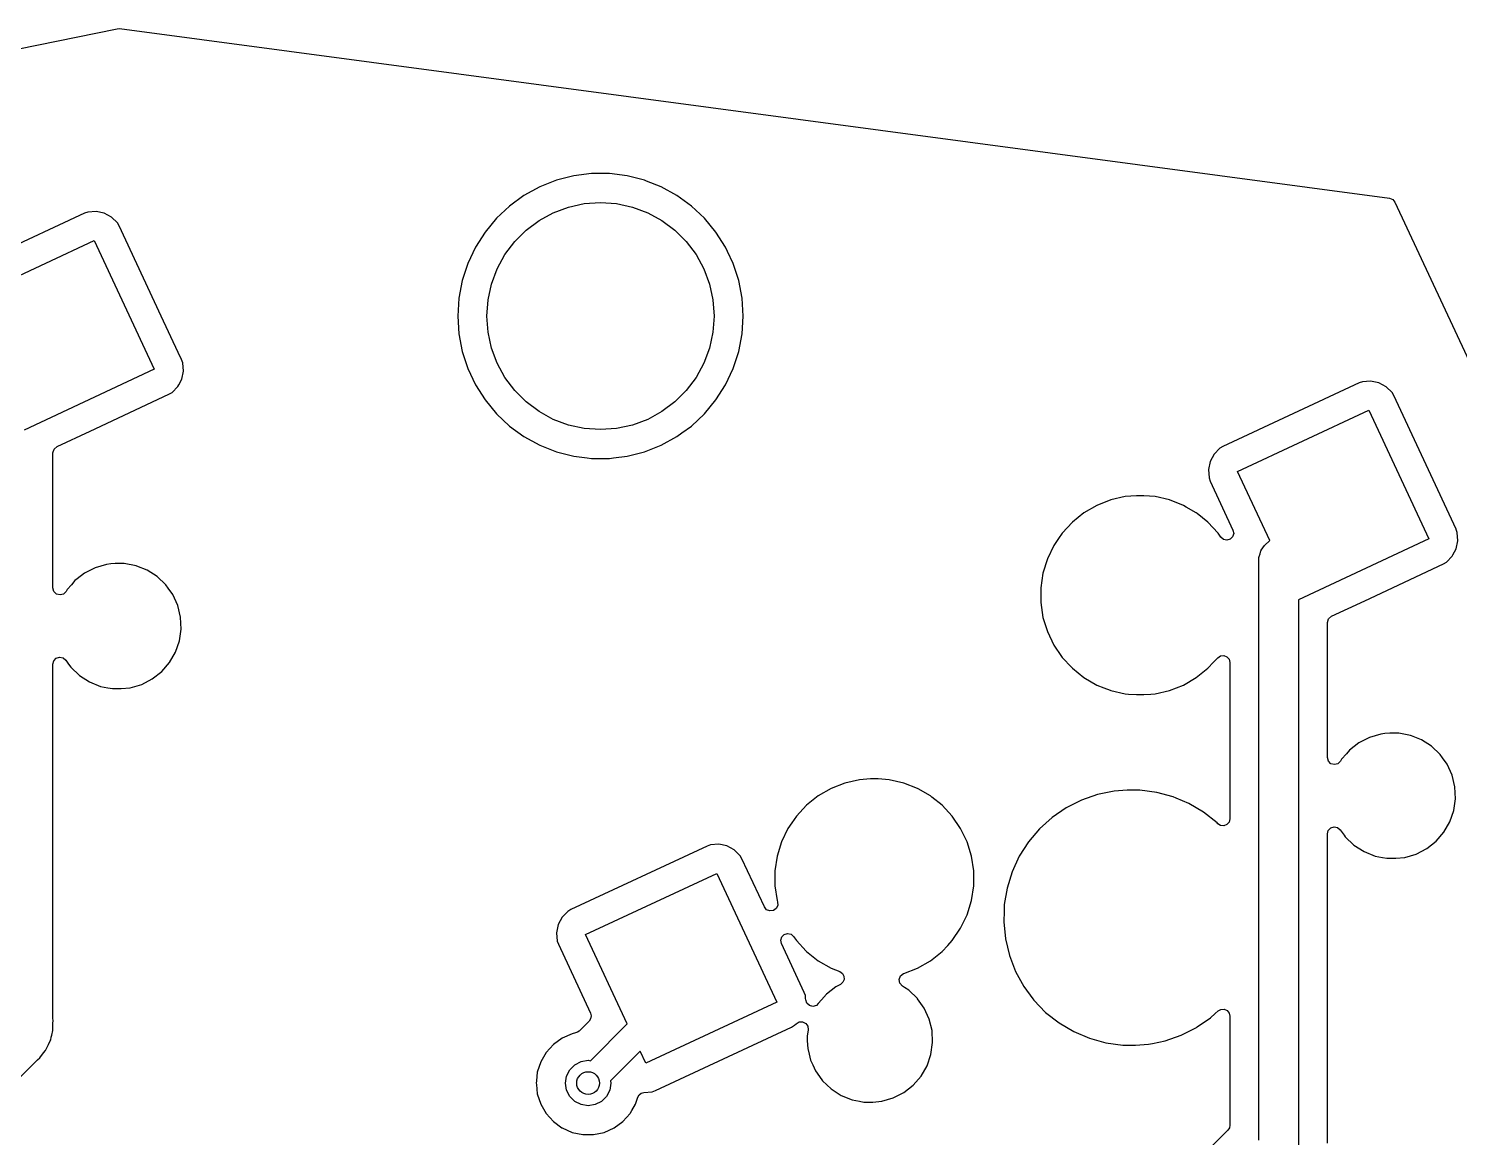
# Model space of a CAD drawing. Extents: x 15 to 269, y -160 to -43.
# Drawn here: x 220.54 to 245.73, y -62.98 to -43.45 of the extents above; entities that cross this region are included whole.
import ezdxf

# ---------------------------------------------------------------- set-up
doc = ezdxf.new("R2010")
doc.units = 0
doc.layers.add('BLACK', color=7, linetype='CONTINUOUS')

msp = doc.modelspace()

# ---------------------------------------------------------------- linework, layer by layer
at = {"layer": 'BLACK', "linetype": 'CONTINUOUS'}
for p, q in [((202.914, -47.3775), (222.1, -43.4547)), ((222.1, -43.4547), (222.141, -43.4533)), ((222.141, -43.4533), (244.502, -46.4415)), ((230.137, -46.0451), (229.831, -46.1236)), ((230.45, -46.0055), (230.137, -46.0451)), ((230.766, -46.0055), (230.45, -46.0055)), ((230.45, -46.0055), (230.45, -46.0055)), ((231.079, -46.0451), (230.766, -46.0055)), ((230.766, -46.0055), (230.766, -46.0055)), ((231.385, -46.1236), (231.079, -46.0451)), ((229.538, -46.2398), (229.261, -46.3918)), ((229.831, -46.1236), (229.538, -46.2398)), ((231.421, -46.1378), (231.385, -46.1236)), ((231.385, -46.1236), (231.385, -46.1236)), ((231.385, -46.1236), (231.385, -46.1236)), ((231.678, -46.2398), (231.421, -46.1378)), ((231.955, -46.3918), (231.678, -46.2398)), ((229.006, -46.5773), (228.776, -46.7934)), ((229.261, -46.3918), (229.006, -46.5773)), ((229.777, -46.6947), (230.045, -46.595)), ((230.045, -46.595), (230.323, -46.5344)), ((230.323, -46.5344), (230.608, -46.514)), ((230.608, -46.514), (230.893, -46.5344)), ((230.893, -46.5344), (231.171, -46.595)), ((231.171, -46.595), (231.439, -46.6947)), ((232.21, -46.5773), (231.955, -46.3918)), ((232.44, -46.7934), (232.21, -46.5773)), ((244.502, -46.4415), (244.559, -46.4644)), ((244.559, -46.4644), (244.598, -46.512)), ((244.598, -46.512), (268.689, -98.1629)), ((221.524, -46.7047), (219.125, -47.8235)), ((221.582, -46.685), (221.524, -46.7047)), ((221.727, -46.6734), (221.582, -46.685)), ((221.871, -46.7033), (221.727, -46.6734)), ((221.999, -46.7724), (221.871, -46.7033)), ((221.871, -46.7033), (221.871, -46.7033)), ((221.871, -46.7033), (221.871, -46.7033)), ((222.104, -46.875), (221.999, -46.7724)), ((228.776, -46.7934), (228.575, -47.0366)), ((229.298, -47.0025), (229.527, -46.8315)), ((229.527, -46.8315), (229.777, -46.6947)), ((231.439, -46.6947), (231.689, -46.8315)), ((231.689, -46.8315), (231.918, -47.0025)), ((232.641, -47.0366), (232.44, -46.7934)), ((232.44, -46.7934), (232.44, -46.7934)), ((222.135, -46.9271), (222.104, -46.875)), ((222.875, -48.514), (222.135, -46.9271)), ((228.575, -47.0366), (228.405, -47.3031)), ((229.097, -47.2043), (229.298, -47.0025)), ((231.918, -47.0025), (232.119, -47.2043)), ((232.811, -47.3031), (232.641, -47.0366)), ((219.384, -48.2638), (221.695, -47.1861)), ((221.695, -47.1861), (222.751, -49.4519)), ((228.405, -47.3031), (228.271, -47.5887)), ((228.925, -47.4327), (229.097, -47.2043)), ((232.119, -47.2043), (232.291, -47.4327)), ((232.847, -47.3796), (232.811, -47.3031)), ((232.811, -47.3031), (232.811, -47.3031)), ((228.271, -47.5887), (228.174, -47.8889)), ((228.789, -47.6832), (228.925, -47.4327)), ((232.291, -47.4327), (232.427, -47.6832)), ((232.945, -47.5887), (232.847, -47.3796)), ((233.042, -47.8889), (232.945, -47.5887)), ((228.689, -47.9505), (228.789, -47.6832)), ((232.427, -47.6832), (232.527, -47.9505)), ((228.174, -47.8889), (228.114, -48.199)), ((228.628, -48.2294), (228.689, -47.9505)), ((232.527, -47.9505), (232.588, -48.2294)), ((233.102, -48.199), (233.042, -47.8889)), ((228.114, -48.199), (228.095, -48.514)), ((228.608, -48.514), (228.628, -48.2294)), ((232.588, -48.2294), (232.608, -48.514)), ((233.121, -48.514), (233.102, -48.199)), ((223.174, -49.1558), (222.875, -48.514)), ((228.095, -48.514), (228.114, -48.829)), ((228.628, -48.7986), (228.608, -48.514)), ((232.608, -48.514), (232.588, -48.7986)), ((233.102, -48.829), (233.121, -48.514)), ((228.114, -48.829), (228.174, -49.1391)), ((228.689, -49.0775), (228.628, -48.7986)), ((232.588, -48.7986), (232.527, -49.0775)), ((233.042, -49.1391), (233.102, -48.829)), ((228.789, -49.3448), (228.689, -49.0775)), ((232.527, -49.0775), (232.427, -49.3448)), ((223.233, -49.281), (223.174, -49.1558)), ((223.253, -49.3387), (223.233, -49.281)), ((223.264, -49.4844), (223.253, -49.3387)), ((228.174, -49.1391), (228.271, -49.4393)), ((228.925, -49.5953), (228.789, -49.3448)), ((232.427, -49.3448), (232.291, -49.5953)), ((232.945, -49.4393), (233.042, -49.1391)), ((222.751, -49.4519), (220.458, -50.5212)), ((223.182, -49.7249), (223.234, -49.6276)), ((223.234, -49.6276), (223.264, -49.4844)), ((228.271, -49.4393), (228.405, -49.7249)), ((229.097, -49.8237), (228.925, -49.5953)), ((232.291, -49.5953), (232.119, -49.8237)), ((232.811, -49.7249), (232.945, -49.4393)), ((223.01, -49.8922), (223.063, -49.8607)), ((223.063, -49.8607), (223.165, -49.7565)), ((223.165, -49.7565), (223.182, -49.7249)), ((228.405, -49.7249), (228.575, -49.9914)), ((229.298, -50.0255), (229.097, -49.8237)), ((232.119, -49.8237), (231.918, -50.0255)), ((232.641, -49.9914), (232.811, -49.7249)), ((243.966, -49.6921), (241.567, -50.8109)), ((244.024, -49.6724), (243.966, -49.6921)), ((244.17, -49.6608), (244.024, -49.6724)), ((244.313, -49.6908), (244.17, -49.6608)), ((244.442, -49.7598), (244.313, -49.6908)), ((244.313, -49.6908), (244.313, -49.6908)), ((244.313, -49.6908), (244.313, -49.6908)), ((244.546, -49.8624), (244.442, -49.7598)), ((244.577, -49.9145), (244.546, -49.8624)), ((221.622, -50.5394), (223.01, -49.8922)), ((228.575, -49.9914), (228.776, -50.2346)), ((229.527, -50.1965), (229.298, -50.0255)), ((231.918, -50.0255), (231.689, -50.1965)), ((232.44, -50.2346), (232.641, -49.9914)), ((245.675, -52.2685), (244.577, -49.9145)), ((228.776, -50.2346), (229.006, -50.4507)), ((229.777, -50.3333), (229.527, -50.1965)), ((230.045, -50.433), (229.777, -50.3333)), ((231.439, -50.3333), (231.171, -50.433)), ((231.689, -50.1965), (231.439, -50.3333)), ((232.21, -50.4507), (232.44, -50.2346)), ((232.44, -50.2346), (232.44, -50.2346)), ((232.44, -50.2346), (232.44, -50.2346)), ((241.826, -51.2512), (244.137, -50.1735)), ((244.137, -50.1735), (245.194, -52.4393)), ((221.038, -50.8118), (221.622, -50.5394)), ((229.006, -50.4507), (229.261, -50.6362)), ((229.261, -50.6362), (229.538, -50.7882)), ((230.323, -50.4936), (230.045, -50.433)), ((230.608, -50.514), (230.323, -50.4936)), ((230.893, -50.4936), (230.608, -50.514)), ((231.171, -50.433), (230.893, -50.4936)), ((231.678, -50.7882), (231.955, -50.6362)), ((231.955, -50.6362), (232.041, -50.5738)), ((232.041, -50.5738), (232.21, -50.4507)), ((220.967, -50.9242), (220.986, -50.8575)), ((220.986, -50.8575), (221.038, -50.8118)), ((229.538, -50.7882), (229.538, -50.7882)), ((229.538, -50.7882), (229.831, -50.9044)), ((231.385, -50.9044), (231.678, -50.7882)), ((241.515, -50.8424), (241.412, -50.9466)), ((241.567, -50.8109), (241.515, -50.8424)), ((220.967, -53.3016), (220.967, -50.9242)), ((229.831, -50.9044), (230.137, -50.9829)), ((230.137, -50.9829), (230.371, -51.0125)), ((230.371, -51.0125), (230.45, -51.0225)), ((230.45, -51.0225), (230.45, -51.0225)), ((230.45, -51.0225), (230.766, -51.0225)), ((230.766, -51.0225), (230.836, -51.0136)), ((230.766, -51.0225), (230.766, -51.0225)), ((230.836, -51.0136), (231.079, -50.9829)), ((231.079, -50.9829), (231.385, -50.9044)), ((241.343, -51.0755), (241.313, -51.2186)), ((241.412, -50.9466), (241.343, -51.0755)), ((241.313, -51.2186), (241.325, -51.3644)), ((241.325, -51.3644), (241.345, -51.422)), ((242.393, -52.4671), (241.826, -51.2512)), ((241.345, -51.422), (241.746, -52.2836)), ((239.349, -51.8485), (239.122, -51.9797)), ((239.594, -51.7526), (239.349, -51.8485)), ((239.85, -51.6942), (239.594, -51.7526)), ((240.046, -51.6795), (239.85, -51.6942)), ((240.177, -51.6795), (240.046, -51.6795)), ((240.046, -51.6795), (240.046, -51.6795)), ((240.373, -51.6942), (240.177, -51.6795)), ((240.177, -51.6795), (240.177, -51.6795)), ((240.629, -51.7526), (240.373, -51.6942)), ((240.873, -51.8485), (240.629, -51.7526)), ((240.924, -51.8778), (240.873, -51.8485)), ((240.873, -51.8485), (240.873, -51.8485)), ((240.873, -51.8485), (240.873, -51.8485)), ((241.1, -51.9797), (240.924, -51.8778)), ((238.917, -52.1432), (238.739, -52.3356)), ((239.122, -51.9797), (238.917, -52.1432)), ((241.113, -51.9898), (241.1, -51.9797)), ((241.305, -52.1432), (241.113, -51.9898)), ((241.484, -52.3356), (241.305, -52.1432)), ((241.305, -52.1432), (241.305, -52.1432)), ((241.305, -52.1432), (241.305, -52.1432)), ((238.739, -52.3356), (238.672, -52.4336)), ((241.508, -52.3714), (241.484, -52.3356)), ((241.484, -52.3356), (241.484, -52.3356)), ((241.484, -52.3356), (241.484, -52.3356)), ((241.531, -52.4059), (241.508, -52.3714)), ((241.739, -52.4016), (241.695, -52.4438)), ((241.758, -52.3435), (241.739, -52.4016)), ((241.746, -52.2836), (241.758, -52.3435)), ((245.676, -52.271), (245.675, -52.2685)), ((245.695, -52.3261), (245.676, -52.271)), ((245.706, -52.4719), (245.695, -52.3261)), ((238.591, -52.5523), (238.477, -52.7887)), ((238.672, -52.4336), (238.591, -52.5523)), ((241.577, -52.4462), (241.531, -52.4059)), ((241.637, -52.46), (241.577, -52.4462)), ((241.695, -52.4438), (241.637, -52.46)), ((242.222, -52.6993), (242.236, -52.6509)), ((242.236, -52.6509), (242.24, -52.645)), ((242.24, -52.645), (242.243, -52.6381)), ((242.243, -52.6381), (242.274, -52.5982)), ((242.274, -52.5982), (242.303, -52.5572)), ((242.303, -52.5572), (242.393, -52.4671)), ((245.194, -52.4393), (242.9, -53.5086)), ((245.62, -52.7205), (245.676, -52.615)), ((245.676, -52.615), (245.706, -52.4719)), ((221.908, -52.8868), (221.707, -52.9461)), ((221.984, -52.8796), (221.908, -52.8868)), ((222.065, -52.8718), (221.984, -52.8796)), ((222.223, -52.8718), (222.065, -52.8718)), ((222.43, -52.9116), (222.223, -52.8718)), ((222.223, -52.8718), (222.223, -52.8718)), ((238.477, -52.7887), (238.4, -53.0394)), ((242.2, -52.8046), (242.203, -52.7686)), ((242.2, -63.0251), (242.2, -52.8046)), ((242.203, -52.7614), (242.204, -52.7572)), ((242.203, -52.7686), (242.203, -52.7614)), ((242.204, -52.7572), (242.205, -52.747)), ((242.205, -52.747), (242.222, -52.6993)), ((244.065, -53.5267), (245.453, -52.8796)), ((245.453, -52.8796), (245.505, -52.8481)), ((245.505, -52.8481), (245.607, -52.7439)), ((245.607, -52.7439), (245.62, -52.7205)), ((221.391, -53.1439), (221.354, -53.1725)), ((221.52, -53.0424), (221.391, -53.1439)), ((221.707, -52.9461), (221.52, -53.0424)), ((222.445, -52.9178), (222.43, -52.9116)), ((222.43, -52.9116), (222.43, -52.9116)), ((222.43, -52.9116), (222.43, -52.9116)), ((222.625, -52.9898), (222.445, -52.9178)), ((222.802, -53.1035), (222.625, -52.9898)), ((222.954, -53.2487), (222.802, -53.1035)), ((222.802, -53.1035), (222.802, -53.1035)), ((222.802, -53.1035), (222.802, -53.1035)), ((238.4, -53.0394), (238.361, -53.2989)), ((220.983, -53.3636), (220.967, -53.3016)), ((221.029, -53.409), (220.983, -53.3636)), ((221.091, -53.4256), (221.029, -53.409)), ((221.153, -53.409), (221.091, -53.4256)), ((221.198, -53.3636), (221.153, -53.409)), ((221.217, -53.3314), (221.198, -53.3636)), ((221.292, -53.2445), (221.217, -53.3314)), ((221.354, -53.1725), (221.292, -53.2445)), ((222.993, -53.3031), (222.954, -53.2487)), ((223.076, -53.42), (222.993, -53.3031)), ((238.361, -53.2989), (238.361, -53.5612)), ((223.163, -53.6114), (223.076, -53.42)), ((223.076, -53.42), (223.076, -53.42)), ((223.076, -53.42), (223.076, -53.42)), ((223.213, -53.8158), (223.163, -53.6114)), ((238.361, -53.5612), (238.4, -53.8207)), ((242.9, -53.5086), (242.9, -63.1701)), ((243.48, -53.7992), (244.065, -53.5267)), ((223.223, -54.0259), (223.213, -53.8158)), ((238.4, -53.8207), (238.477, -54.0714)), ((243.409, -53.9116), (243.428, -53.845)), ((243.409, -56.289), (243.409, -53.9116)), ((243.428, -53.845), (243.48, -53.7992)), ((223.193, -54.2341), (223.223, -54.0259)), ((238.477, -54.0714), (238.591, -54.3077)), ((223.124, -54.4328), (223.193, -54.2341)), ((238.591, -54.3077), (238.727, -54.5072)), ((220.967, -54.6433), (220.982, -54.5833)), ((220.967, -60.8871), (220.967, -54.6433)), ((220.982, -54.5833), (221.025, -54.5383)), ((221.025, -54.5383), (221.084, -54.5195)), ((221.084, -54.5195), (221.144, -54.5315)), ((221.144, -54.5315), (221.192, -54.5714)), ((221.192, -54.5714), (221.243, -54.6433)), ((221.243, -54.6433), (221.282, -54.6978)), ((222.881, -54.774), (223.019, -54.615)), ((223.019, -54.615), (223.124, -54.4328)), ((238.727, -54.5072), (238.739, -54.5245)), ((238.739, -54.5245), (238.906, -54.7045)), ((241.305, -54.7169), (241.404, -54.6108)), ((241.404, -54.6108), (241.477, -54.5316)), ((241.477, -54.5316), (241.526, -54.4992)), ((241.526, -54.4992), (241.585, -54.4931)), ((241.585, -54.4931), (241.639, -54.5146)), ((241.639, -54.5146), (241.678, -54.5589)), ((241.678, -54.5589), (241.692, -54.616)), ((241.692, -54.616), (241.692, -57.3674)), ((221.282, -54.6978), (221.434, -54.8429)), ((221.434, -54.8429), (221.434, -54.8429)), ((221.434, -54.8429), (221.434, -54.8429)), ((221.434, -54.8429), (221.611, -54.9566)), ((222.529, -55.0004), (222.716, -54.904)), ((222.716, -54.904), (222.881, -54.774)), ((238.906, -54.7045), (238.917, -54.7169)), ((238.917, -54.7169), (239.122, -54.8804)), ((239.122, -54.8804), (239.349, -55.0116)), ((240.873, -55.0116), (241.1, -54.8804)), ((241.1, -54.8804), (241.305, -54.7169)), ((221.611, -54.9566), (221.611, -54.9566)), ((221.611, -54.9566), (221.806, -55.0348)), ((221.806, -55.0348), (221.935, -55.0596)), ((221.935, -55.0596), (222.013, -55.0746)), ((222.013, -55.0746), (222.013, -55.0746)), ((222.013, -55.0746), (222.17, -55.0746)), ((222.17, -55.0746), (222.327, -55.0596)), ((222.17, -55.0746), (222.17, -55.0746)), ((222.327, -55.0596), (222.529, -55.0004)), ((239.349, -55.0116), (239.472, -55.0596)), ((239.472, -55.0596), (239.583, -55.1033)), ((239.583, -55.1033), (239.594, -55.1075)), ((239.594, -55.1075), (239.85, -55.1658)), ((239.85, -55.1658), (239.906, -55.17)), ((239.906, -55.17), (240.046, -55.1805)), ((240.177, -55.1805), (240.299, -55.1714)), ((240.299, -55.1714), (240.373, -55.1658)), ((240.373, -55.1658), (240.629, -55.1075)), ((240.629, -55.1075), (240.873, -55.0116)), ((240.046, -55.1805), (240.046, -55.1805)), ((240.046, -55.1805), (240.177, -55.1805)), ((240.177, -55.1805), (240.177, -55.1805)), ((244.351, -55.8742), (244.149, -55.9335)), ((244.42, -55.8676), (244.351, -55.8742)), ((244.508, -55.8592), (244.42, -55.8676)), ((244.665, -55.8592), (244.508, -55.8592)), ((244.872, -55.899), (244.665, -55.8592)), ((244.665, -55.8592), (244.665, -55.8592)), ((244.887, -55.9049), (244.872, -55.899)), ((244.872, -55.899), (244.872, -55.899)), ((244.872, -55.899), (244.872, -55.899)), ((245.067, -55.9772), (244.887, -55.9049)), ((243.797, -56.1599), (243.742, -56.2226)), ((243.962, -56.0299), (243.797, -56.1599)), ((243.797, -56.1599), (243.797, -56.1599)), ((244.149, -55.9335), (243.962, -56.0299)), ((245.244, -56.0909), (245.067, -55.9772)), ((245.396, -56.2361), (245.244, -56.0909)), ((245.244, -56.0909), (245.244, -56.0909)), ((245.244, -56.0909), (245.244, -56.0909)), ((243.425, -56.351), (243.409, -56.289)), ((243.471, -56.3964), (243.425, -56.351)), ((243.533, -56.413), (243.471, -56.3964)), ((243.595, -56.3964), (243.533, -56.413)), ((243.64, -56.351), (243.595, -56.3964)), ((243.659, -56.3189), (243.64, -56.351)), ((243.742, -56.2226), (243.659, -56.3189)), ((245.437, -56.2932), (245.396, -56.2361)), ((245.518, -56.4074), (245.437, -56.2932)), ((245.606, -56.5988), (245.518, -56.4074)), ((245.518, -56.4074), (245.518, -56.4074)), ((245.518, -56.4074), (245.518, -56.4074)), ((235.168, -56.6799), (234.912, -56.7383)), ((235.364, -56.6652), (235.168, -56.6799)), ((235.495, -56.6652), (235.364, -56.6652)), ((235.364, -56.6652), (235.364, -56.6652)), ((235.691, -56.6799), (235.495, -56.6652)), ((235.495, -56.6652), (235.495, -56.6652)), ((235.947, -56.7383), (235.691, -56.6799)), ((245.655, -56.8032), (245.606, -56.5988)), ((234.668, -56.8341), (234.441, -56.9653)), ((234.912, -56.7383), (234.668, -56.8341)), ((236.191, -56.8341), (235.947, -56.7383)), ((236.204, -56.8416), (236.191, -56.8341)), ((236.191, -56.8341), (236.191, -56.8341)), ((236.191, -56.8341), (236.191, -56.8341)), ((236.418, -56.9653), (236.204, -56.8416)), ((239.362, -56.938), (239.078, -57.0366)), ((239.656, -56.8782), (239.362, -56.938)), ((239.881, -56.8631), (239.656, -56.8782)), ((240.106, -56.8631), (239.881, -56.8631)), ((239.881, -56.8631), (239.881, -56.8631)), ((240.404, -56.9032), (240.106, -56.8631)), ((240.694, -56.9826), (240.404, -56.9032)), ((240.404, -56.9032), (240.404, -56.9032)), ((240.404, -56.9032), (240.404, -56.9032)), ((245.665, -57.0133), (245.655, -56.8032)), ((234.236, -57.1289), (234.057, -57.3212)), ((234.441, -56.9653), (234.236, -57.1289)), ((236.443, -56.9849), (236.418, -56.9653)), ((236.624, -57.1289), (236.443, -56.9849)), ((236.802, -57.3212), (236.624, -57.1289)), ((236.624, -57.1289), (236.624, -57.1289)), ((236.624, -57.1289), (236.624, -57.1289)), ((238.81, -57.1721), (238.562, -57.3422)), ((239.078, -57.0366), (238.81, -57.1721)), ((240.743, -57.0033), (240.694, -56.9826)), ((240.971, -57.0999), (240.743, -57.0033)), ((241.1, -57.1765), (240.971, -57.0999)), ((241.229, -57.253), (241.1, -57.1765)), ((245.635, -57.2215), (245.665, -57.0133)), ((233.977, -57.4393), (233.91, -57.5371)), ((234.057, -57.3212), (233.977, -57.4393)), ((236.95, -57.538), (236.802, -57.3212)), ((236.802, -57.3212), (236.802, -57.3212)), ((236.802, -57.3212), (236.802, -57.3212)), ((238.562, -57.3422), (238.339, -57.5438)), ((241.465, -57.4392), (241.229, -57.253)), ((241.465, -57.4393), (241.465, -57.4392)), ((241.465, -57.4392), (241.465, -57.4392)), ((241.479, -57.4536), (241.465, -57.4393)), ((241.678, -57.424), (241.64, -57.4682)), ((241.692, -57.3674), (241.678, -57.424)), ((245.461, -57.6024), (245.566, -57.4203)), ((245.566, -57.4203), (245.635, -57.2215)), ((233.909, -57.538), (233.795, -57.7744)), ((233.91, -57.5371), (233.909, -57.538)), ((237.064, -57.7744), (236.95, -57.538)), ((238.339, -57.5438), (238.145, -57.7732)), ((241.528, -57.4848), (241.479, -57.4536)), ((241.586, -57.49), (241.528, -57.4848)), ((241.64, -57.4682), (241.586, -57.49)), ((243.409, -57.6307), (243.424, -57.5708)), ((243.409, -63.0767), (243.409, -57.6307)), ((243.424, -57.5708), (243.467, -57.5258)), ((243.467, -57.5258), (243.526, -57.5069)), ((243.526, -57.5069), (243.587, -57.5189)), ((243.587, -57.5189), (243.634, -57.5588)), ((243.634, -57.5588), (243.703, -57.6552)), ((243.703, -57.6552), (243.724, -57.6852)), ((243.724, -57.6852), (243.876, -57.8303)), ((245.324, -57.7614), (245.461, -57.6024)), ((232.487, -57.8474), (230.088, -58.9662)), ((232.545, -57.8277), (232.487, -57.8474)), ((232.691, -57.8161), (232.545, -57.8277)), ((232.834, -57.846), (232.691, -57.8161)), ((232.963, -57.9151), (232.834, -57.846)), ((232.834, -57.846), (232.834, -57.846)), ((232.834, -57.846), (232.834, -57.846)), ((233.067, -58.0177), (232.963, -57.9151)), ((233.795, -57.7744), (233.718, -58.0251)), ((237.141, -58.0251), (237.064, -57.7744)), ((238.145, -57.7732), (237.983, -58.0265)), ((243.876, -57.8303), (243.876, -57.8303)), ((243.876, -57.8303), (243.876, -57.8303)), ((243.876, -57.8303), (244.053, -57.9441)), ((244.053, -57.9441), (244.053, -57.9441)), ((244.053, -57.9441), (244.248, -58.0222)), ((244.971, -57.9878), (245.158, -57.8914)), ((245.158, -57.8914), (245.324, -57.7614)), ((233.098, -58.0698), (233.067, -58.0177)), ((233.494, -58.919), (233.098, -58.0698)), ((233.718, -58.0251), (233.679, -58.2845)), ((237.18, -58.2845), (237.141, -58.0251)), ((237.983, -58.0265), (237.857, -58.2991)), ((244.248, -58.0222), (244.377, -58.0471)), ((244.377, -58.0471), (244.455, -58.062)), ((244.455, -58.062), (244.455, -58.062)), ((244.455, -58.062), (244.613, -58.062)), ((244.613, -58.062), (244.769, -58.0471)), ((244.613, -58.062), (244.613, -58.062)), ((244.769, -58.0471), (244.971, -57.9878)), ((230.347, -59.4065), (232.658, -58.3288)), ((232.658, -58.3288), (233.715, -60.5946)), ((233.679, -58.2845), (233.679, -58.5469)), ((237.18, -58.5469), (237.18, -58.2845)), ((237.857, -58.2991), (237.768, -58.5861)), ((233.679, -58.5469), (233.718, -58.8063)), ((237.141, -58.8063), (237.18, -58.5469)), ((237.768, -58.5861), (237.719, -58.8753)), ((233.495, -58.9199), (233.494, -58.919)), ((233.534, -58.9675), (233.495, -58.9199)), ((233.702, -58.9476), (233.652, -58.9833)), ((233.729, -58.8924), (233.702, -58.9476)), ((233.718, -58.8063), (233.726, -58.831)), ((233.726, -58.831), (233.729, -58.8924)), ((237.064, -59.057), (237.141, -58.8063)), ((237.718, -58.8824), (237.714, -58.9933)), ((237.719, -58.8753), (237.718, -58.8824)), ((229.933, -59.1019), (229.864, -59.2308)), ((230.036, -58.9977), (229.933, -59.1019)), ((230.088, -58.9662), (230.036, -58.9977)), ((233.591, -58.9904), (233.534, -58.9675)), ((233.652, -58.9833), (233.591, -58.9904)), ((236.95, -59.2934), (237.064, -59.057)), ((237.714, -58.9933), (237.708, -59.1827)), ((237.708, -59.1827), (237.738, -59.4817)), ((229.864, -59.2308), (229.834, -59.3739)), ((229.834, -59.3739), (229.846, -59.5196)), ((231.079, -60.977), (230.347, -59.4065)), ((233.783, -59.5022), (233.801, -59.4442)), ((233.801, -59.4442), (233.845, -59.4019)), ((233.845, -59.4019), (233.904, -59.3857)), ((233.904, -59.3857), (233.964, -59.3995)), ((233.964, -59.3995), (234.009, -59.4399)), ((234.009, -59.4399), (234.057, -59.5102)), ((236.802, -59.5102), (236.95, -59.2934)), ((229.846, -59.5196), (229.866, -59.5773)), ((229.866, -59.5773), (230.431, -60.7905)), ((233.794, -59.5621), (233.783, -59.5022)), ((234.196, -60.4237), (233.794, -59.5621)), ((234.057, -59.5102), (234.232, -59.6984)), ((234.232, -59.6984), (234.236, -59.7025)), ((234.236, -59.7025), (234.441, -59.8661)), ((236.418, -59.8661), (236.624, -59.7025)), ((236.624, -59.7025), (236.723, -59.5955)), ((236.723, -59.5955), (236.802, -59.5102)), ((236.802, -59.5102), (236.802, -59.5102)), ((236.802, -59.5102), (236.802, -59.5102)), ((237.738, -59.4817), (237.808, -59.774)), ((234.441, -59.8661), (234.668, -59.9973)), ((236.191, -59.9973), (236.418, -59.8661)), ((237.808, -59.774), (237.916, -60.0544)), ((234.668, -59.9973), (234.821, -60.0574)), ((234.821, -60.0574), (234.867, -60.0893)), ((234.867, -60.0893), (234.895, -60.1385)), ((234.898, -60.1948), (234.876, -60.2465)), ((234.895, -60.1385), (234.898, -60.1948)), ((235.868, -60.1966), (235.893, -60.134)), ((235.88, -60.2628), (235.868, -60.1966)), ((235.893, -60.134), (235.946, -60.0934)), ((235.946, -60.0934), (235.947, -60.0931)), ((235.947, -60.0931), (236.191, -59.9973)), ((235.947, -60.0931), (235.947, -60.0931)), ((237.916, -60.0544), (238.06, -60.3179)), ((234.216, -60.4814), (234.196, -60.4237)), ((234.588, -60.4537), (234.499, -60.5569)), ((234.754, -60.3237), (234.588, -60.4537)), ((234.588, -60.4537), (234.588, -60.4537)), ((234.833, -60.283), (234.754, -60.3237)), ((234.876, -60.2465), (234.833, -60.283)), ((235.924, -60.3131), (235.88, -60.2628)), ((235.962, -60.3371), (235.924, -60.3131)), ((236.036, -60.3847), (235.962, -60.3371)), ((236.188, -60.5299), (236.036, -60.3847)), ((238.06, -60.3179), (238.221, -60.5371)), ((233.715, -60.5946), (231.404, -61.6722)), ((234.22, -60.5307), (234.216, -60.4814)), ((234.222, -60.5569), (234.22, -60.5307)), ((234.242, -60.6157), (234.222, -60.5569)), ((234.289, -60.6573), (234.242, -60.6157)), ((234.349, -60.671), (234.289, -60.6573)), ((234.409, -60.6534), (234.349, -60.671)), ((234.442, -60.6204), (234.409, -60.6534)), ((234.443, -60.6216), (234.442, -60.6204)), ((234.499, -60.5569), (234.443, -60.6216)), ((236.193, -60.5371), (236.188, -60.5299)), ((236.31, -60.7012), (236.193, -60.5371)), ((236.398, -60.8926), (236.31, -60.7012)), ((236.31, -60.7012), (236.31, -60.7012)), ((236.31, -60.7012), (236.31, -60.7012)), ((238.221, -60.5371), (238.238, -60.5598)), ((238.238, -60.5598), (238.447, -60.7758)), ((220.969, -60.9104), (220.967, -60.8871)), ((220.967, -60.976), (220.969, -60.9105)), ((220.969, -60.9105), (220.969, -60.9104)), ((220.969, -60.9105), (220.969, -60.9105)), ((230.407, -60.9306), (230.233, -61.1041)), ((230.434, -60.8887), (230.407, -60.9306)), ((230.431, -60.7905), (230.443, -60.8393)), ((230.443, -60.8393), (230.434, -60.8887)), ((234.053, -60.9756), (234.106, -60.9438)), ((234.106, -60.9438), (234.167, -60.9412)), ((234.167, -60.9412), (234.222, -60.9686)), ((234.222, -60.9686), (234.258, -61.019)), ((236.447, -61.097), (236.398, -60.8926)), ((238.447, -60.7758), (238.683, -60.9621)), ((238.683, -60.9621), (238.941, -61.1152)), ((241.117, -61.0331), (241.35, -60.8729)), ((241.35, -60.8729), (241.434, -60.7973)), ((241.434, -60.7973), (241.485, -60.7512)), ((241.485, -60.7512), (241.534, -60.7237)), ((241.534, -60.7237), (241.591, -60.7213)), ((241.591, -60.7213), (241.643, -60.7443)), ((241.643, -60.7443), (241.679, -60.7879)), ((241.679, -60.7879), (241.692, -60.8431)), ((241.692, -60.8431), (241.692, -62.7631)), ((220.927, -61.2563), (220.936, -61.2143)), ((220.936, -61.2143), (220.944, -61.1781)), ((220.944, -61.1748), (220.964, -61.0971)), ((220.944, -61.1781), (220.944, -61.1748)), ((220.964, -61.0971), (220.967, -61.0739)), ((220.964, -61.0971), (220.964, -61.0971)), ((220.964, -61.0971), (220.964, -61.0971)), ((220.967, -60.9905), (220.967, -60.976)), ((220.967, -60.9938), (220.967, -60.9905)), ((220.967, -61.0739), (220.967, -60.9938)), ((230.108, -61.1512), (229.933, -61.2289)), ((230.171, -61.1377), (230.108, -61.1512)), ((230.205, -61.1254), (230.171, -61.1377)), ((230.233, -61.1041), (230.205, -61.1254)), ((230.43, -61.6263), (231.079, -60.977)), ((231.574, -62.1536), (233.974, -61.0349)), ((233.974, -61.0349), (234.026, -61.0034)), ((234.026, -61.0034), (234.053, -60.9756)), ((234.248, -61.194), (234.247, -61.2018)), ((234.247, -61.2018), (234.25, -61.2783)), ((234.264, -61.0802), (234.248, -61.194)), ((234.258, -61.019), (234.264, -61.0802)), ((236.457, -61.3071), (236.447, -61.097)), ((238.941, -61.1152), (239.218, -61.2325)), ((240.55, -61.277), (240.834, -61.1785)), ((240.834, -61.1785), (241.011, -61.0889)), ((241.011, -61.0889), (241.102, -61.0429)), ((241.102, -61.0429), (241.117, -61.0331)), ((220.802, -61.4881), (220.836, -61.4456)), ((220.836, -61.4456), (220.848, -61.4258)), ((220.836, -61.4456), (220.836, -61.4456)), ((220.836, -61.4456), (220.836, -61.4456)), ((220.848, -61.4258), (220.882, -61.353)), ((220.848, -61.4258), (220.848, -61.4258)), ((220.848, -61.4258), (220.848, -61.4258)), ((220.882, -61.353), (220.883, -61.3501)), ((220.883, -61.3501), (220.888, -61.3411)), ((220.888, -61.3411), (220.919, -61.2783)), ((220.919, -61.2783), (220.927, -61.2563)), ((220.919, -61.2783), (220.919, -61.2783)), ((220.919, -61.2783), (220.919, -61.2783)), ((229.779, -61.3411), (229.651, -61.4831)), ((229.933, -61.2289), (229.779, -61.3411)), ((231.304, -61.4593), (230.784, -61.9799)), ((231.404, -61.6722), (231.304, -61.4593)), ((234.25, -61.2783), (234.257, -61.4119)), ((234.257, -61.4119), (234.281, -61.5107)), ((236.427, -61.5153), (236.457, -61.3071)), ((239.218, -61.2325), (239.218, -61.2325)), ((239.218, -61.2325), (239.218, -61.2325)), ((239.218, -61.2325), (239.261, -61.2444)), ((239.261, -61.2444), (239.508, -61.3119)), ((239.508, -61.3119), (239.806, -61.3519)), ((239.806, -61.3519), (240.031, -61.3519)), ((240.031, -61.3519), (240.256, -61.3369)), ((240.031, -61.3519), (240.031, -61.3519)), ((240.256, -61.3369), (240.329, -61.3219)), ((240.329, -61.3219), (240.55, -61.277)), ((220.283, -62.02), (220.687, -61.6158)), ((220.687, -61.6158), (220.694, -61.609)), ((220.694, -61.609), (220.735, -61.5744)), ((220.735, -61.5744), (220.784, -61.5107)), ((220.784, -61.5107), (220.786, -61.5081)), ((220.786, -61.5081), (220.802, -61.4881)), ((229.555, -61.6484), (229.496, -61.8301)), ((229.651, -61.4831), (229.555, -61.6484)), ((230.066, -61.7849), (230.155, -61.6964)), ((230.155, -61.6964), (230.266, -61.6396)), ((230.266, -61.6396), (230.39, -61.62)), ((230.39, -61.62), (230.43, -61.6263)), ((234.281, -61.5107), (234.306, -61.6163)), ((234.306, -61.6163), (234.345, -61.7015)), ((234.345, -61.7015), (234.394, -61.8076)), ((236.253, -61.8962), (236.358, -61.7141)), ((236.358, -61.7141), (236.427, -61.5153)), ((229.496, -61.8301), (229.481, -61.979)), ((229.99, -62.02), (230.01, -61.8964)), ((230.01, -61.8964), (230.066, -61.7849)), ((234.394, -61.8076), (234.462, -61.9034)), ((234.462, -61.9034), (234.516, -61.979)), ((236.115, -62.0552), (236.253, -61.8962)), ((229.481, -61.979), (229.476, -62.02)), ((229.476, -62.02), (229.479, -62.0464)), ((229.479, -62.0464), (229.496, -62.2099)), ((229.496, -62.2099), (229.555, -62.3916)), ((230.01, -62.1436), (229.99, -62.02)), ((230.066, -62.2551), (230.01, -62.1436)), ((230.77, -62.1436), (230.714, -62.2551)), ((230.79, -62.02), (230.77, -62.1436)), ((230.784, -61.9799), (230.79, -62.02)), ((231.264, -62.2701), (231.288, -62.2279)), ((231.288, -62.2279), (231.326, -62.198)), ((231.326, -62.198), (231.372, -62.1848)), ((231.372, -62.1848), (231.517, -62.1733)), ((231.517, -62.1733), (231.574, -62.1536)), ((234.516, -61.979), (234.668, -62.1241)), ((234.668, -62.1241), (234.668, -62.1241)), ((234.668, -62.1241), (234.668, -62.1241)), ((234.668, -62.1241), (234.845, -62.2379)), ((235.763, -62.2816), (235.95, -62.1852)), ((235.95, -62.1852), (236.115, -62.0552)), ((229.555, -62.3916), (229.651, -62.5569)), ((230.155, -62.3436), (230.066, -62.2551)), ((230.266, -62.4004), (230.155, -62.3436)), ((230.39, -62.42), (230.266, -62.4004)), ((230.514, -62.4004), (230.39, -62.42)), ((230.625, -62.3436), (230.514, -62.4004)), ((230.714, -62.2551), (230.625, -62.3436)), ((231.159, -62.5045), (231.225, -62.3916)), ((231.225, -62.3916), (231.264, -62.2701)), ((234.845, -62.2379), (234.845, -62.2379)), ((234.845, -62.2379), (235.04, -62.316)), ((235.04, -62.316), (235.169, -62.3409)), ((235.169, -62.3409), (235.247, -62.3558)), ((235.247, -62.3558), (235.247, -62.3558)), ((235.247, -62.3558), (235.404, -62.3558)), ((235.404, -62.3558), (235.561, -62.3409)), ((235.404, -62.3558), (235.404, -62.3558)), ((235.561, -62.3409), (235.763, -62.2816)), ((229.651, -62.5569), (229.651, -62.5569)), ((229.651, -62.5569), (229.779, -62.6989)), ((229.779, -62.6989), (229.93, -62.8089)), ((230.847, -62.8111), (231.001, -62.6989)), ((231.001, -62.6989), (231.129, -62.5569)), ((231.129, -62.5569), (231.136, -62.5447)), ((231.136, -62.5447), (231.159, -62.5045)), ((229.93, -62.8089), (229.933, -62.8111)), ((229.933, -62.8111), (230.108, -62.8888)), ((230.108, -62.8888), (230.295, -62.9285)), ((230.295, -62.9285), (230.295, -62.9285)), ((230.295, -62.9285), (230.485, -62.9285)), ((230.485, -62.9285), (230.672, -62.8888)), ((230.485, -62.9285), (230.485, -62.9285)), ((230.672, -62.8888), (230.847, -62.8111)), ((230.672, -62.8888), (230.672, -62.8888)), ((230.672, -62.8888), (230.672, -62.8888)), ((241.656, -62.8508), (235.345, -69.1609)), ((241.682, -62.8106), (241.656, -62.8508)), ((241.692, -62.7631), (241.682, -62.8106))]:
    msp.add_line(p, q, dxfattribs=at)
at = {"layer": 'BLACK'}
msp.add_circle((230.39, -62.02), 0.2, dxfattribs=at)

doc.saveas('drawing.dxf')
